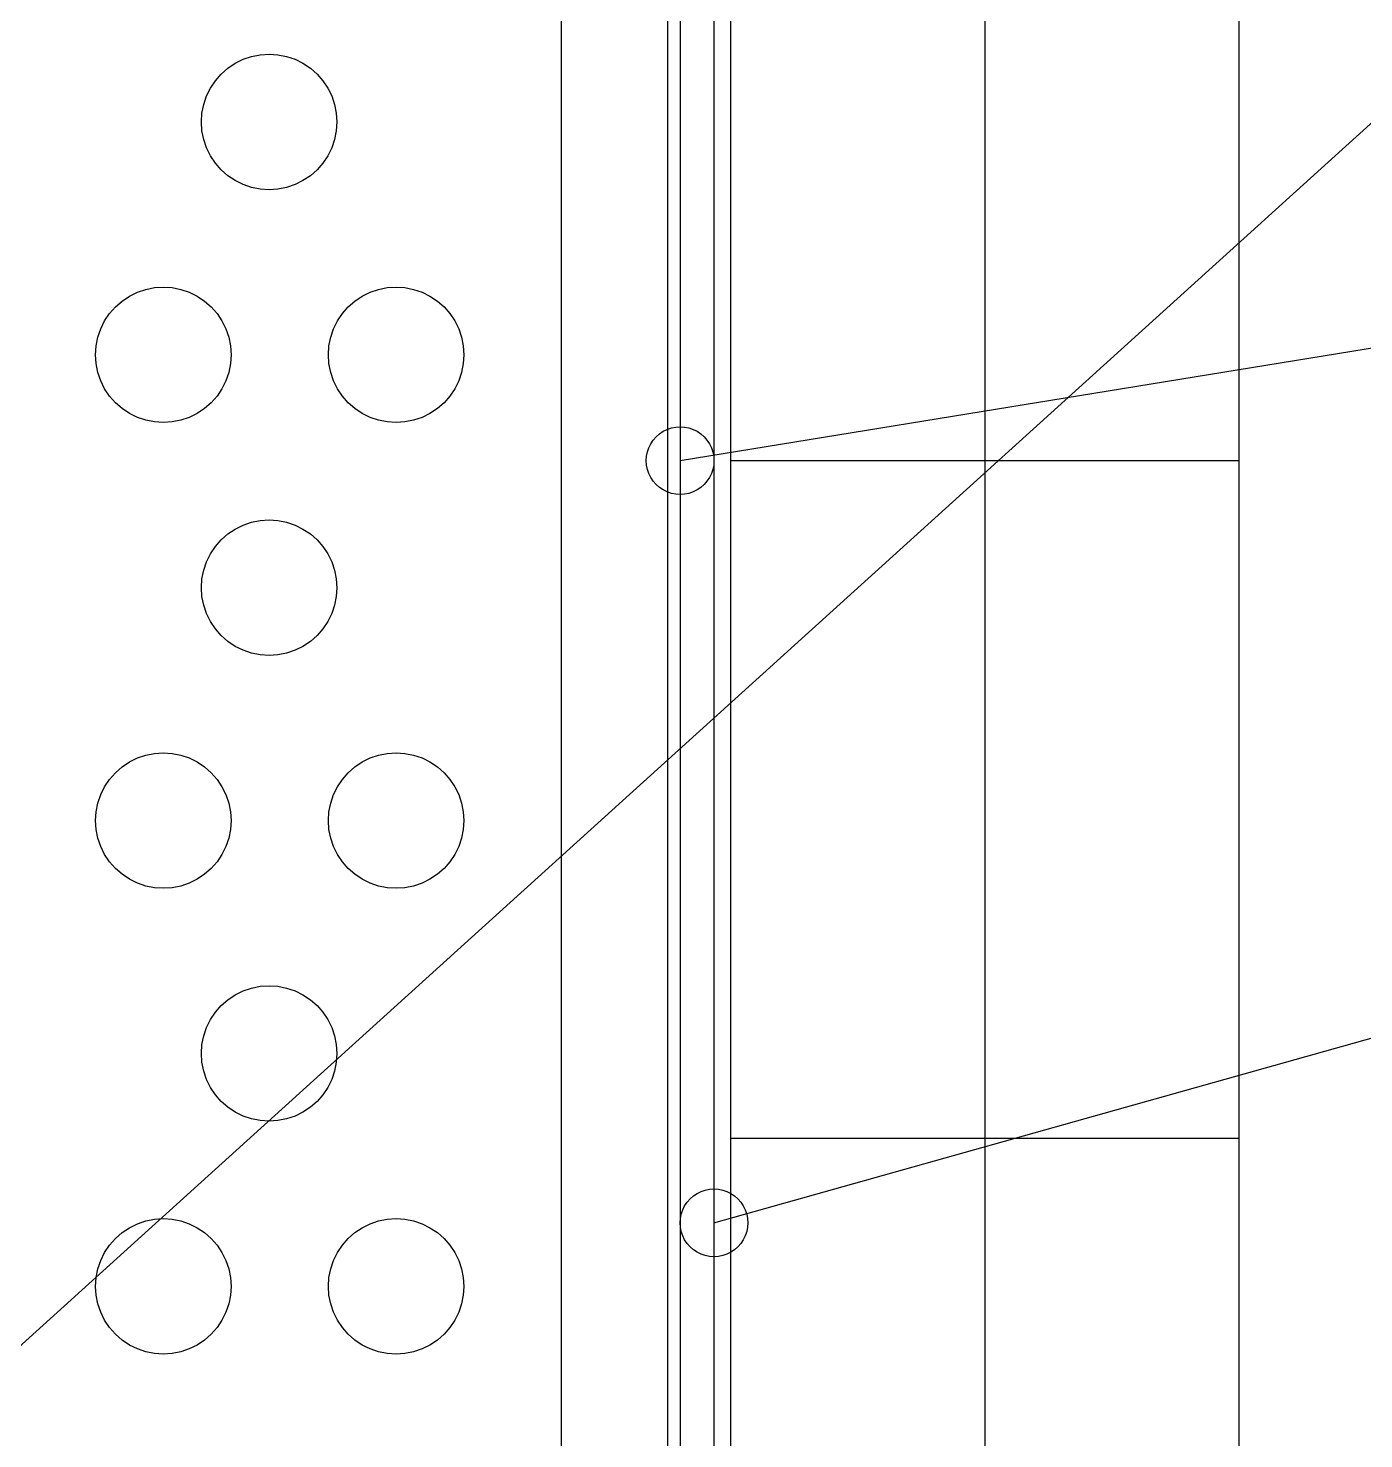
# Model space of a CAD drawing. Header units: millimetres. Extents: x 0 to 3648, y 0 to 594.
# Drawn here: x 1621.06 to 1645.62, y 377.78 to 403.71 of the extents above; entities that cross this region are included whole.
import ezdxf

# ---------------------------------------------------------------- set-up
doc = ezdxf.new("R2010")
doc.units = ezdxf.units.MM
for name, color, linetype in [('ALVENARIA', 8, 'CONTINUOUS'), ('ARMADURAS', 1, 'CONTINUOUS'), ('COTAS', 4, 'CONTINUOUS'), ('FORMAS', 7, 'CONTINUOUS'), ('SECUNDARIAS', 8, 'CONTINUOUS')]:
    doc.layers.add(name, color=color, linetype=linetype)

msp = doc.modelspace()

# ---------------------------------------------------------------- linework, layer by layer
at = {"layer": 'ALVENARIA'}
for p, q in [((1633.97847, 395.75676), (1643.31891, 395.75676)), ((1633.97847, 383.3027), (1643.31891, 383.3027))]:
    msp.add_line(p, q, dxfattribs=at)
at = {"layer": 'ARMADURAS'}
for p, q in [((1638.64869, 444.01621), (1638.64869, 345.94054)), ((1633.04422, 443.23784), (1633.04422, 343.6054))]:
    msp.add_line(p, q, dxfattribs=at)
at = {"layer": 'COTAS'}
for p, q in [((1619.96755, 378.63243), (1667.44852, 421.59892)), ((1633.04422, 395.75676), (1667.44852, 401.36107)), ((1632.60402, 396.19708), (1632.66511, 396.25077)), ((1632.66511, 396.25077), (1632.73297, 396.29603)), ((1632.73297, 396.29603), (1632.80609, 396.33206)), ((1632.80609, 396.33206), (1632.88321, 396.35824)), ((1632.88321, 396.35824), (1632.96284, 396.37413)), ((1632.96284, 396.37413), (1633.04422, 396.37946)), ((1633.04422, 396.37946), (1633.1256, 396.37413)), ((1633.1256, 396.37413), (1633.20548, 396.35824)), ((1633.20548, 396.35824), (1633.2826, 396.33206)), ((1633.2826, 396.33206), (1633.35572, 396.29603)), ((1633.35572, 396.29603), (1633.42333, 396.25077)), ((1633.42333, 396.25077), (1633.48468, 396.19708)), ((1632.44276, 395.91793), (1632.46905, 395.99505)), ((1632.46905, 395.99505), (1632.50511, 396.06811)), ((1632.50511, 396.06811), (1632.55018, 396.13584)), ((1632.55018, 396.13584), (1632.60402, 396.19708)), ((1633.48468, 396.19708), (1633.53826, 396.13584)), ((1633.53826, 396.13584), (1633.58358, 396.06811)), ((1633.58358, 396.06811), (1633.61964, 395.99505)), ((1633.61964, 395.99505), (1633.64568, 395.91793)), ((1632.42147, 395.75676), (1632.42698, 395.83803)), ((1632.42698, 395.67548), (1632.42147, 395.75676)), ((1632.42698, 395.83803), (1632.44276, 395.91793)), ((1633.64568, 395.91793), (1633.66171, 395.83803)), ((1633.66171, 395.83803), (1633.66697, 395.75676)), ((1633.66697, 395.75676), (1633.66171, 395.67548)), ((1632.44276, 395.59558), (1632.42698, 395.67548)), ((1632.46905, 395.51846), (1632.44276, 395.59558)), ((1632.50511, 395.44541), (1632.46905, 395.51846)), ((1632.55018, 395.37767), (1632.50511, 395.44541)), ((1633.58358, 395.44541), (1633.53826, 395.37767)), ((1633.61964, 395.51846), (1633.58358, 395.44541)), ((1633.64568, 395.59558), (1633.61964, 395.51846)), ((1633.66171, 395.67548), (1633.64568, 395.59558)), ((1632.60402, 395.31643), (1632.55018, 395.37767)), ((1632.66511, 395.26274), (1632.60402, 395.31643)), ((1632.73297, 395.21748), (1632.66511, 395.26274)), ((1632.80609, 395.18145), (1632.73297, 395.21748)), ((1632.88321, 395.15527), (1632.80609, 395.18145)), ((1633.2826, 395.18145), (1633.20548, 395.15527)), ((1633.35572, 395.21748), (1633.2826, 395.18145)), ((1633.42333, 395.26274), (1633.35572, 395.21748)), ((1633.48468, 395.31643), (1633.42333, 395.26274)), ((1633.53826, 395.37767), (1633.48468, 395.31643)), ((1632.96284, 395.13939), (1632.88321, 395.15527)), ((1633.04422, 395.13405), (1632.96284, 395.13939)), ((1633.1256, 395.13939), (1633.04422, 395.13405)), ((1633.20548, 395.15527), (1633.1256, 395.13939)), ((1633.66697, 381.74594), (1667.44852, 391.24217)), ((1633.22676, 382.18627), (1633.28786, 382.23997)), ((1633.28786, 382.23997), (1633.35572, 382.28523)), ((1633.35572, 382.28523), (1633.42859, 382.32125)), ((1633.42859, 382.32125), (1633.50571, 382.34743)), ((1633.50571, 382.34743), (1633.58584, 382.36332)), ((1633.58584, 382.36332), (1633.66697, 382.36866)), ((1633.66697, 382.36866), (1633.74835, 382.36332)), ((1633.74835, 382.36332), (1633.82823, 382.34743)), ((1633.82823, 382.34743), (1633.90535, 382.32125)), ((1633.90535, 382.32125), (1633.97847, 382.28523)), ((1633.97847, 382.28523), (1634.04607, 382.23997)), ((1634.04607, 382.23997), (1634.10717, 382.18627)), ((1633.0655, 381.90712), (1633.09155, 381.98424)), ((1633.09155, 381.98424), (1633.1276, 382.0573)), ((1633.1276, 382.0573), (1633.17293, 382.12502)), ((1633.17293, 382.12502), (1633.22676, 382.18627)), ((1634.10717, 382.18627), (1634.16101, 382.12502)), ((1634.16101, 382.12502), (1634.20633, 382.0573)), ((1634.20633, 382.0573), (1634.24239, 381.98424)), ((1634.24239, 381.98424), (1634.26843, 381.90712)), ((1633.04422, 381.74594), (1633.04948, 381.82723)), ((1633.04948, 381.66467), (1633.04422, 381.74594)), ((1633.04948, 381.82723), (1633.0655, 381.90712)), ((1634.26843, 381.90712), (1634.28446, 381.82723)), ((1634.28446, 381.82723), (1634.28971, 381.74594)), ((1634.28971, 381.74594), (1634.28446, 381.66467)), ((1633.0655, 381.58478), (1633.04948, 381.66467)), ((1633.09155, 381.50765), (1633.0655, 381.58478)), ((1633.1276, 381.4346), (1633.09155, 381.50765)), ((1633.17293, 381.36687), (1633.1276, 381.4346)), ((1634.20633, 381.4346), (1634.16101, 381.36687)), ((1634.24239, 381.50765), (1634.20633, 381.4346)), ((1634.26843, 381.58478), (1634.24239, 381.50765)), ((1634.28446, 381.66467), (1634.26843, 381.58478)), ((1633.22676, 381.30563), (1633.17293, 381.36687)), ((1633.28786, 381.25192), (1633.22676, 381.30563)), ((1633.35572, 381.20667), (1633.28786, 381.25192)), ((1633.42859, 381.17064), (1633.35572, 381.20667)), ((1633.97847, 381.20667), (1633.90535, 381.17064)), ((1634.04607, 381.25192), (1633.97847, 381.20667)), ((1634.10717, 381.30563), (1634.04607, 381.25192)), ((1634.16101, 381.36687), (1634.10717, 381.30563)), ((1633.50571, 381.14446), (1633.42859, 381.17064)), ((1633.58584, 381.12858), (1633.50571, 381.14446)), ((1633.66697, 381.12324), (1633.58584, 381.12858)), ((1633.74835, 381.12858), (1633.66697, 381.12324)), ((1633.82823, 381.14446), (1633.74835, 381.12858)), ((1633.90535, 381.17064), (1633.82823, 381.14446))]:
    msp.add_line(p, q, dxfattribs=at)
at = {"layer": 'FORMAS'}
for p, q in [((1633.97847, 355.28108), (1633.97847, 445.57297)), ((1643.31891, 445.57297), (1643.31891, 355.28108))]:
    msp.add_line(p, q, dxfattribs=at)
at = {"layer": 'SECUNDARIAS'}
for p, q in [((1633.66697, 443.23784), (1633.66697, 344.38379)), ((1630.86473, 344.38379), (1630.86473, 440.9027)), ((1632.81085, 440.9027), (1632.81085, 344.38379)), ((1625.16461, 403.18675), (1625.32437, 403.21853)), ((1625.32437, 403.21853), (1625.48688, 403.22919)), ((1625.48688, 403.22919), (1625.64964, 403.21853)), ((1625.64964, 403.21853), (1625.8094, 403.18675)), ((1624.60622, 402.86442), (1624.72867, 402.97182)), ((1624.72867, 402.97182), (1624.86413, 403.06234)), ((1624.86413, 403.06234), (1625.01037, 403.13438)), ((1625.01037, 403.13438), (1625.16461, 403.18675)), ((1625.8094, 403.18675), (1625.96364, 403.13438)), ((1625.96364, 403.13438), (1626.10963, 403.06234)), ((1626.10963, 403.06234), (1626.24509, 402.97182)), ((1626.24509, 402.97182), (1626.36754, 402.86442)), ((1624.4084, 402.60649), (1624.4988, 402.74194)), ((1624.4988, 402.74194), (1624.60622, 402.86442)), ((1626.36754, 402.86442), (1626.47496, 402.74194)), ((1626.47496, 402.74194), (1626.5656, 402.60649)), ((1624.28395, 402.30612), (1624.33629, 402.46038)), ((1624.33629, 402.46038), (1624.4084, 402.60649)), ((1626.5656, 402.60649), (1626.63747, 402.46038)), ((1626.63747, 402.46038), (1626.6898, 402.30612)), ((1624.25215, 402.14635), (1624.28395, 402.30612)), ((1626.6898, 402.30612), (1626.7216, 402.14635)), ((1624.24139, 401.98379), (1624.25215, 402.14635)), ((1624.25215, 401.82123), (1624.24139, 401.98379)), ((1626.7216, 402.14635), (1626.73237, 401.98379)), ((1626.73237, 401.98379), (1626.7216, 401.82123)), ((1624.28395, 401.66145), (1624.25215, 401.82123)), ((1624.33629, 401.50718), (1624.28395, 401.66145)), ((1626.6898, 401.66145), (1626.63747, 401.50718)), ((1626.7216, 401.82123), (1626.6898, 401.66145)), ((1624.4084, 401.36107), (1624.33629, 401.50718)), ((1626.63747, 401.50718), (1626.5656, 401.36107)), ((1624.4988, 401.22562), (1624.4084, 401.36107)), ((1624.60622, 401.10315), (1624.4988, 401.22562)), ((1626.47496, 401.22562), (1626.36754, 401.10315)), ((1626.5656, 401.36107), (1626.47496, 401.22562)), ((1624.72867, 400.99574), (1624.60622, 401.10315)), ((1624.86413, 400.90524), (1624.72867, 400.99574)), ((1625.01037, 400.83318), (1624.86413, 400.90524)), ((1626.10963, 400.90524), (1625.96364, 400.83318)), ((1626.24509, 400.99574), (1626.10963, 400.90524)), ((1626.36754, 401.10315), (1626.24509, 400.99574)), ((1625.16461, 400.78082), (1625.01037, 400.83318)), ((1625.32437, 400.74903), (1625.16461, 400.78082)), ((1625.48688, 400.73838), (1625.32437, 400.74903)), ((1625.64964, 400.74903), (1625.48688, 400.73838)), ((1625.8094, 400.78082), (1625.64964, 400.74903)), ((1625.96364, 400.83318), (1625.8094, 400.78082)), ((1622.91827, 398.78126), (1623.0645, 398.85331)), ((1623.0645, 398.85331), (1623.21875, 398.90568)), ((1623.21875, 398.90568), (1623.37851, 398.93745)), ((1623.37851, 398.93745), (1623.54102, 398.9481)), ((1623.54102, 398.9481), (1623.70353, 398.93745)), ((1623.70353, 398.93745), (1623.86328, 398.90568)), ((1623.86328, 398.90568), (1624.01753, 398.85331)), ((1624.01753, 398.85331), (1624.16376, 398.78126)), ((1627.19937, 398.78126), (1627.34535, 398.85331)), ((1627.34535, 398.85331), (1627.4996, 398.90568)), ((1627.4996, 398.90568), (1627.65935, 398.93745)), ((1627.65935, 398.93745), (1627.82212, 398.9481)), ((1627.82212, 398.9481), (1627.98463, 398.93745)), ((1627.98463, 398.93745), (1628.14438, 398.90568)), ((1628.14438, 398.90568), (1628.29863, 398.85331)), ((1628.29863, 398.85331), (1628.44461, 398.78126)), ((1622.55293, 398.46086), (1622.66036, 398.58333)), ((1622.66036, 398.58333), (1622.7828, 398.69076)), ((1622.7828, 398.69076), (1622.91827, 398.78126)), ((1624.16376, 398.78126), (1624.29923, 398.69076)), ((1624.29923, 398.69076), (1624.42167, 398.58333)), ((1624.42167, 398.58333), (1624.5291, 398.46086)), ((1626.83403, 398.46086), (1626.94146, 398.58333)), ((1626.94146, 398.58333), (1627.0639, 398.69076)), ((1627.0639, 398.69076), (1627.19937, 398.78126)), ((1628.44461, 398.78126), (1628.58033, 398.69076)), ((1628.58033, 398.69076), (1628.70277, 398.58333)), ((1628.70277, 398.58333), (1628.8102, 398.46086)), ((1622.39042, 398.1793), (1622.46254, 398.32541)), ((1622.46254, 398.32541), (1622.55293, 398.46086)), ((1624.5291, 398.46086), (1624.61949, 398.32541)), ((1624.61949, 398.32541), (1624.69161, 398.1793)), ((1626.67152, 398.1793), (1626.74339, 398.32541)), ((1626.74339, 398.32541), (1626.83403, 398.46086)), ((1628.8102, 398.46086), (1628.90059, 398.32541)), ((1628.90059, 398.32541), (1628.97271, 398.1793)), ((1622.33809, 398.02503), (1622.39042, 398.1793)), ((1624.69161, 398.1793), (1624.74394, 398.02503)), ((1626.61919, 398.02503), (1626.67152, 398.1793)), ((1628.97271, 398.1793), (1629.02504, 398.02503)), ((1622.29552, 397.70271), (1622.30629, 397.86526)), ((1622.30629, 397.86526), (1622.33809, 398.02503)), ((1624.74394, 398.02503), (1624.77574, 397.86526)), ((1624.77574, 397.86526), (1624.78626, 397.70271)), ((1626.57662, 397.70271), (1626.58739, 397.86526)), ((1626.58739, 397.86526), (1626.61919, 398.02503)), ((1629.02504, 398.02503), (1629.05684, 397.86526)), ((1629.05684, 397.86526), (1629.06761, 397.70271)), ((1622.30629, 397.54015), (1622.29552, 397.70271)), ((1622.33809, 397.38036), (1622.30629, 397.54015)), ((1624.77574, 397.54015), (1624.74394, 397.38036)), ((1624.78626, 397.70271), (1624.77574, 397.54015)), ((1626.58739, 397.54015), (1626.57662, 397.70271)), ((1626.61919, 397.38036), (1626.58739, 397.54015)), ((1629.05684, 397.54015), (1629.02504, 397.38036)), ((1629.06761, 397.70271), (1629.05684, 397.54015)), ((1622.39042, 397.2261), (1622.33809, 397.38036)), ((1624.74394, 397.38036), (1624.69161, 397.2261)), ((1626.67152, 397.2261), (1626.61919, 397.38036)), ((1629.02504, 397.38036), (1628.97271, 397.2261)), ((1622.46254, 397.08001), (1622.39042, 397.2261)), ((1622.55293, 396.94456), (1622.46254, 397.08001)), ((1624.61949, 397.08001), (1624.5291, 396.94456)), ((1624.69161, 397.2261), (1624.61949, 397.08001)), ((1626.74339, 397.08001), (1626.67152, 397.2261)), ((1626.83403, 396.94456), (1626.74339, 397.08001)), ((1628.90059, 397.08001), (1628.8102, 396.94456)), ((1628.97271, 397.2261), (1628.90059, 397.08001)), ((1622.66036, 396.82206), (1622.55293, 396.94456)), ((1622.7828, 396.71466), (1622.66036, 396.82206)), ((1624.42167, 396.82206), (1624.29923, 396.71466)), ((1624.5291, 396.94456), (1624.42167, 396.82206)), ((1626.94146, 396.82206), (1626.83403, 396.94456)), ((1627.0639, 396.71466), (1626.94146, 396.82206)), ((1628.70277, 396.82206), (1628.58033, 396.71466)), ((1628.8102, 396.94456), (1628.70277, 396.82206)), ((1622.91827, 396.62415), (1622.7828, 396.71466)), ((1623.0645, 396.5521), (1622.91827, 396.62415)), ((1623.21875, 396.49973), (1623.0645, 396.5521)), ((1623.37851, 396.46795), (1623.21875, 396.49973)), ((1623.86328, 396.49973), (1623.70353, 396.46795)), ((1624.01753, 396.5521), (1623.86328, 396.49973)), ((1624.16376, 396.62415), (1624.01753, 396.5521)), ((1624.29923, 396.71466), (1624.16376, 396.62415)), ((1627.19937, 396.62415), (1627.0639, 396.71466)), ((1627.34535, 396.5521), (1627.19937, 396.62415)), ((1627.4996, 396.49973), (1627.34535, 396.5521)), ((1627.65935, 396.46795), (1627.4996, 396.49973)), ((1628.14438, 396.49973), (1627.98463, 396.46795)), ((1628.29863, 396.5521), (1628.14438, 396.49973)), ((1628.44461, 396.62415), (1628.29863, 396.5521)), ((1628.58033, 396.71466), (1628.44461, 396.62415)), ((1623.54102, 396.45729), (1623.37851, 396.46795)), ((1623.70353, 396.46795), (1623.54102, 396.45729)), ((1627.82212, 396.45729), (1627.65935, 396.46795)), ((1627.98463, 396.46795), (1627.82212, 396.45729)), ((1625.32437, 394.65638), (1625.48688, 394.66702)), ((1625.48688, 394.66702), (1625.64964, 394.65638)), ((1624.60622, 394.30225), (1624.72867, 394.40967)), ((1624.72867, 394.40967), (1624.86413, 394.50018)), ((1624.86413, 394.50018), (1625.01037, 394.57223)), ((1625.01037, 394.57223), (1625.16461, 394.62459)), ((1625.16461, 394.62459), (1625.32437, 394.65638)), ((1625.64964, 394.65638), (1625.8094, 394.62459)), ((1625.8094, 394.62459), (1625.96364, 394.57223)), ((1625.96364, 394.57223), (1626.10963, 394.50018)), ((1626.10963, 394.50018), (1626.24509, 394.40967)), ((1626.24509, 394.40967), (1626.36754, 394.30225)), ((1624.4084, 394.04432), (1624.4988, 394.17977)), ((1624.4988, 394.17977), (1624.60622, 394.30225)), ((1626.36754, 394.30225), (1626.47496, 394.17977)), ((1626.47496, 394.17977), (1626.5656, 394.04432)), ((1624.28395, 393.74395), (1624.33629, 393.89821)), ((1624.33629, 393.89821), (1624.4084, 394.04432)), ((1626.5656, 394.04432), (1626.63747, 393.89821)), ((1626.63747, 393.89821), (1626.6898, 393.74395)), ((1624.25215, 393.58418), (1624.28395, 393.74395)), ((1626.6898, 393.74395), (1626.7216, 393.58418)), ((1624.24139, 393.42162), (1624.25215, 393.58418)), ((1624.25215, 393.25906), (1624.24139, 393.42162)), ((1626.7216, 393.58418), (1626.73237, 393.42162)), ((1626.73237, 393.42162), (1626.7216, 393.25906)), ((1624.28395, 393.09929), (1624.25215, 393.25906)), ((1626.7216, 393.25906), (1626.6898, 393.09929)), ((1624.33629, 392.94503), (1624.28395, 393.09929)), ((1624.4084, 392.79892), (1624.33629, 392.94503)), ((1626.63747, 392.94503), (1626.5656, 392.79892)), ((1626.6898, 393.09929), (1626.63747, 392.94503)), ((1624.4988, 392.66347), (1624.4084, 392.79892)), ((1624.60622, 392.54099), (1624.4988, 392.66347)), ((1626.47496, 392.66347), (1626.36754, 392.54099)), ((1626.5656, 392.79892), (1626.47496, 392.66347)), ((1624.72867, 392.43357), (1624.60622, 392.54099)), ((1624.86413, 392.34307), (1624.72867, 392.43357)), ((1625.01037, 392.27101), (1624.86413, 392.34307)), ((1626.10963, 392.34307), (1625.96364, 392.27101)), ((1626.24509, 392.43357), (1626.10963, 392.34307)), ((1626.36754, 392.54099), (1626.24509, 392.43357)), ((1625.16461, 392.21865), (1625.01037, 392.27101)), ((1625.32437, 392.18686), (1625.16461, 392.21865)), ((1625.48688, 392.17622), (1625.32437, 392.18686)), ((1625.64964, 392.18686), (1625.48688, 392.17622)), ((1625.8094, 392.21865), (1625.64964, 392.18686)), ((1625.96364, 392.27101), (1625.8094, 392.21865)), ((1622.91827, 390.21909), (1623.0645, 390.29114)), ((1623.0645, 390.29114), (1623.21875, 390.34351)), ((1623.21875, 390.34351), (1623.37851, 390.37529)), ((1623.37851, 390.37529), (1623.54102, 390.38595)), ((1623.54102, 390.38595), (1623.70353, 390.37529)), ((1623.70353, 390.37529), (1623.86328, 390.34351)), ((1623.86328, 390.34351), (1624.01753, 390.29114)), ((1624.01753, 390.29114), (1624.16376, 390.21909)), ((1627.19937, 390.21909), (1627.34535, 390.29114)), ((1627.34535, 390.29114), (1627.4996, 390.34351)), ((1627.4996, 390.34351), (1627.65935, 390.37529)), ((1627.65935, 390.37529), (1627.82212, 390.38595)), ((1627.82212, 390.38595), (1627.98463, 390.37529)), ((1627.98463, 390.37529), (1628.14438, 390.34351)), ((1628.14438, 390.34351), (1628.29863, 390.29114)), ((1628.29863, 390.29114), (1628.44461, 390.21909)), ((1622.55293, 389.89869), (1622.66036, 390.02118)), ((1622.66036, 390.02118), (1622.7828, 390.12859)), ((1622.7828, 390.12859), (1622.91827, 390.21909)), ((1624.16376, 390.21909), (1624.29923, 390.12859)), ((1624.29923, 390.12859), (1624.42167, 390.02118)), ((1624.42167, 390.02118), (1624.5291, 389.89869)), ((1626.83403, 389.89869), (1626.94146, 390.02118)), ((1626.94146, 390.02118), (1627.0639, 390.12859)), ((1627.0639, 390.12859), (1627.19937, 390.21909)), ((1628.44461, 390.21909), (1628.58033, 390.12859)), ((1628.58033, 390.12859), (1628.70277, 390.02118)), ((1628.70277, 390.02118), (1628.8102, 389.89869)), ((1622.39042, 389.61714), (1622.46254, 389.76324)), ((1622.46254, 389.76324), (1622.55293, 389.89869)), ((1624.5291, 389.89869), (1624.61949, 389.76324)), ((1624.61949, 389.76324), (1624.69161, 389.61714)), ((1626.67152, 389.61714), (1626.74339, 389.76324)), ((1626.74339, 389.76324), (1626.83403, 389.89869)), ((1628.8102, 389.89869), (1628.90059, 389.76324)), ((1628.90059, 389.76324), (1628.97271, 389.61714)), ((1622.33809, 389.46288), (1622.39042, 389.61714)), ((1624.69161, 389.61714), (1624.74394, 389.46288)), ((1626.61919, 389.46288), (1626.67152, 389.61714)), ((1628.97271, 389.61714), (1629.02504, 389.46288)), ((1622.29552, 389.14054), (1622.30629, 389.30309)), ((1622.30629, 389.30309), (1622.33809, 389.46288)), ((1624.74394, 389.46288), (1624.77574, 389.30309)), ((1624.77574, 389.30309), (1624.78626, 389.14054)), ((1626.57662, 389.14054), (1626.58739, 389.30309)), ((1626.58739, 389.30309), (1626.61919, 389.46288)), ((1629.02504, 389.46288), (1629.05684, 389.30309)), ((1629.05684, 389.30309), (1629.06761, 389.14054)), ((1622.30629, 388.97798), (1622.29552, 389.14054)), ((1622.33809, 388.81821), (1622.30629, 388.97798)), ((1624.77574, 388.97798), (1624.74394, 388.81821)), ((1624.78626, 389.14054), (1624.77574, 388.97798)), ((1626.58739, 388.97798), (1626.57662, 389.14054)), ((1626.61919, 388.81821), (1626.58739, 388.97798)), ((1629.05684, 388.97798), (1629.02504, 388.81821)), ((1629.06761, 389.14054), (1629.05684, 388.97798)), ((1622.39042, 388.66395), (1622.33809, 388.81821)), ((1624.74394, 388.81821), (1624.69161, 388.66395)), ((1626.67152, 388.66395), (1626.61919, 388.81821)), ((1629.02504, 388.81821), (1628.97271, 388.66395)), ((1622.46254, 388.51784), (1622.39042, 388.66395)), ((1622.55293, 388.38239), (1622.46254, 388.51784)), ((1624.61949, 388.51784), (1624.5291, 388.38239)), ((1624.69161, 388.66395), (1624.61949, 388.51784)), ((1626.74339, 388.51784), (1626.67152, 388.66395)), ((1626.83403, 388.38239), (1626.74339, 388.51784)), ((1628.90059, 388.51784), (1628.8102, 388.38239)), ((1628.97271, 388.66395), (1628.90059, 388.51784)), ((1622.66036, 388.25991), (1622.55293, 388.38239)), ((1622.7828, 388.15249), (1622.66036, 388.25991)), ((1624.42167, 388.25991), (1624.29923, 388.15249)), ((1624.5291, 388.38239), (1624.42167, 388.25991)), ((1626.94146, 388.25991), (1626.83403, 388.38239)), ((1627.0639, 388.15249), (1626.94146, 388.25991)), ((1628.70277, 388.25991), (1628.58033, 388.15249)), ((1628.8102, 388.38239), (1628.70277, 388.25991)), ((1622.91827, 388.06198), (1622.7828, 388.15249)), ((1623.0645, 387.98993), (1622.91827, 388.06198)), ((1623.21875, 387.93757), (1623.0645, 387.98993)), ((1623.37851, 387.9058), (1623.21875, 387.93757)), ((1623.86328, 387.93757), (1623.70353, 387.9058)), ((1624.01753, 387.98993), (1623.86328, 387.93757)), ((1624.16376, 388.06198), (1624.01753, 387.98993)), ((1624.29923, 388.15249), (1624.16376, 388.06198)), ((1627.19937, 388.06198), (1627.0639, 388.15249)), ((1627.34535, 387.98993), (1627.19937, 388.06198)), ((1627.4996, 387.93757), (1627.34535, 387.98993)), ((1627.65935, 387.9058), (1627.4996, 387.93757)), ((1628.14438, 387.93757), (1627.98463, 387.9058)), ((1628.29863, 387.98993), (1628.14438, 387.93757)), ((1628.44461, 388.06198), (1628.29863, 387.98993)), ((1628.58033, 388.15249), (1628.44461, 388.06198)), ((1623.54102, 387.89514), (1623.37851, 387.9058)), ((1623.70353, 387.9058), (1623.54102, 387.89514)), ((1627.82212, 387.89514), (1627.65935, 387.9058)), ((1627.98463, 387.9058), (1627.82212, 387.89514)), ((1625.32437, 386.09421), (1625.48688, 386.10487)), ((1625.48688, 386.10487), (1625.64964, 386.09421)), ((1624.60622, 385.7401), (1624.72867, 385.8475)), ((1624.72867, 385.8475), (1624.86413, 385.93801)), ((1624.86413, 385.93801), (1625.01037, 386.01006)), ((1625.01037, 386.01006), (1625.16461, 386.06242)), ((1625.16461, 386.06242), (1625.32437, 386.09421)), ((1625.64964, 386.09421), (1625.8094, 386.06242)), ((1625.8094, 386.06242), (1625.96364, 386.01006)), ((1625.96364, 386.01006), (1626.10963, 385.93801)), ((1626.10963, 385.93801), (1626.24509, 385.8475)), ((1626.24509, 385.8475), (1626.36754, 385.7401)), ((1624.4084, 385.48217), (1624.4988, 385.61762)), ((1624.4988, 385.61762), (1624.60622, 385.7401)), ((1626.36754, 385.7401), (1626.47496, 385.61762)), ((1626.47496, 385.61762), (1626.5656, 385.48217)), ((1624.28395, 385.1818), (1624.33629, 385.33606)), ((1624.33629, 385.33606), (1624.4084, 385.48217)), ((1626.5656, 385.48217), (1626.63747, 385.33606)), ((1626.63747, 385.33606), (1626.6898, 385.1818)), ((1624.25215, 385.02201), (1624.28395, 385.1818)), ((1626.6898, 385.1818), (1626.7216, 385.02201)), ((1624.24139, 384.85945), (1624.25215, 385.02201)), ((1624.25215, 384.6969), (1624.24139, 384.85945)), ((1626.7216, 385.02201), (1626.73237, 384.85945)), ((1626.73237, 384.85945), (1626.7216, 384.6969)), ((1624.28395, 384.53713), (1624.25215, 384.6969)), ((1626.7216, 384.6969), (1626.6898, 384.53713)), ((1624.33629, 384.38286), (1624.28395, 384.53713)), ((1624.4084, 384.23675), (1624.33629, 384.38286)), ((1626.63747, 384.38286), (1626.5656, 384.23675)), ((1626.6898, 384.53713), (1626.63747, 384.38286)), ((1624.4988, 384.1013), (1624.4084, 384.23675)), ((1624.60622, 383.97883), (1624.4988, 384.1013)), ((1626.47496, 384.1013), (1626.36754, 383.97883)), ((1626.5656, 384.23675), (1626.47496, 384.1013)), ((1624.72867, 383.87142), (1624.60622, 383.97883)), ((1624.86413, 383.7809), (1624.72867, 383.87142)), ((1625.01037, 383.70886), (1624.86413, 383.7809)), ((1626.10963, 383.7809), (1625.96364, 383.70886)), ((1626.24509, 383.87142), (1626.10963, 383.7809)), ((1626.36754, 383.97883), (1626.24509, 383.87142)), ((1625.16461, 383.6565), (1625.01037, 383.70886)), ((1625.32437, 383.62471), (1625.16461, 383.6565)), ((1625.48688, 383.61405), (1625.32437, 383.62471)), ((1625.64964, 383.62471), (1625.48688, 383.61405)), ((1625.8094, 383.6565), (1625.64964, 383.62471)), ((1625.96364, 383.70886), (1625.8094, 383.6565)), ((1622.91827, 381.65694), (1623.0645, 381.72898)), ((1623.0645, 381.72898), (1623.21875, 381.78134)), ((1623.21875, 381.78134), (1623.37851, 381.81313)), ((1623.37851, 381.81313), (1623.54102, 381.82378)), ((1623.54102, 381.82378), (1623.70353, 381.81313)), ((1623.70353, 381.81313), (1623.86328, 381.78134)), ((1623.86328, 381.78134), (1624.01753, 381.72898)), ((1624.01753, 381.72898), (1624.16376, 381.65694)), ((1627.19937, 381.65694), (1627.34535, 381.72898)), ((1627.34535, 381.72898), (1627.4996, 381.78134)), ((1627.4996, 381.78134), (1627.65935, 381.81313)), ((1627.65935, 381.81313), (1627.82212, 381.82378)), ((1627.82212, 381.82378), (1627.98463, 381.81313)), ((1627.98463, 381.81313), (1628.14438, 381.78134)), ((1628.14438, 381.78134), (1628.29863, 381.72898)), ((1628.29863, 381.72898), (1628.44461, 381.65694)), ((1622.55293, 381.33654), (1622.66036, 381.45901)), ((1622.66036, 381.45901), (1622.7828, 381.56642)), ((1622.7828, 381.56642), (1622.91827, 381.65694)), ((1624.16376, 381.65694), (1624.29923, 381.56642)), ((1624.29923, 381.56642), (1624.42167, 381.45901)), ((1624.42167, 381.45901), (1624.5291, 381.33654)), ((1626.83403, 381.33654), (1626.94146, 381.45901)), ((1626.94146, 381.45901), (1627.0639, 381.56642)), ((1627.0639, 381.56642), (1627.19937, 381.65694)), ((1628.44461, 381.65694), (1628.58033, 381.56642)), ((1628.58033, 381.56642), (1628.70277, 381.45901)), ((1628.70277, 381.45901), (1628.8102, 381.33654)), ((1622.39042, 381.05498), (1622.46254, 381.20108)), ((1622.46254, 381.20108), (1622.55293, 381.33654)), ((1624.5291, 381.33654), (1624.61949, 381.20108)), ((1624.61949, 381.20108), (1624.69161, 381.05498)), ((1626.67152, 381.05498), (1626.74339, 381.20108)), ((1626.74339, 381.20108), (1626.83403, 381.33654)), ((1628.8102, 381.33654), (1628.90059, 381.20108)), ((1628.90059, 381.20108), (1628.97271, 381.05498)), ((1622.33809, 380.90071), (1622.39042, 381.05498)), ((1624.69161, 381.05498), (1624.74394, 380.90071)), ((1626.61919, 380.90071), (1626.67152, 381.05498)), ((1628.97271, 381.05498), (1629.02504, 380.90071)), ((1622.29552, 380.57838), (1622.30629, 380.74094)), ((1622.30629, 380.74094), (1622.33809, 380.90071)), ((1624.74394, 380.90071), (1624.77574, 380.74094)), ((1624.77574, 380.74094), (1624.78626, 380.57838)), ((1626.57662, 380.57838), (1626.58739, 380.74094)), ((1626.58739, 380.74094), (1626.61919, 380.90071)), ((1629.02504, 380.90071), (1629.05684, 380.74094)), ((1629.05684, 380.74094), (1629.06761, 380.57838)), ((1622.30629, 380.41583), (1622.29552, 380.57838)), ((1622.33809, 380.25604), (1622.30629, 380.41583)), ((1624.77574, 380.41583), (1624.74394, 380.25604)), ((1624.78626, 380.57838), (1624.77574, 380.41583)), ((1626.58739, 380.41583), (1626.57662, 380.57838)), ((1626.61919, 380.25604), (1626.58739, 380.41583)), ((1629.05684, 380.41583), (1629.02504, 380.25604)), ((1629.06761, 380.57838), (1629.05684, 380.41583)), ((1622.39042, 380.10178), (1622.33809, 380.25604)), ((1624.74394, 380.25604), (1624.69161, 380.10178)), ((1626.67152, 380.10178), (1626.61919, 380.25604)), ((1629.02504, 380.25604), (1628.97271, 380.10178)), ((1622.46254, 379.95567), (1622.39042, 380.10178)), ((1622.55293, 379.82022), (1622.46254, 379.95567)), ((1624.61949, 379.95567), (1624.5291, 379.82022)), ((1624.69161, 380.10178), (1624.61949, 379.95567)), ((1626.74339, 379.95567), (1626.67152, 380.10178)), ((1626.83403, 379.82022), (1626.74339, 379.95567)), ((1628.90059, 379.95567), (1628.8102, 379.82022)), ((1628.97271, 380.10178), (1628.90059, 379.95567)), ((1622.66036, 379.69774), (1622.55293, 379.82022)), ((1622.7828, 379.59034), (1622.66036, 379.69774)), ((1624.42167, 379.69774), (1624.29923, 379.59034)), ((1624.5291, 379.82022), (1624.42167, 379.69774)), ((1626.94146, 379.69774), (1626.83403, 379.82022)), ((1627.0639, 379.59034), (1626.94146, 379.69774)), ((1628.70277, 379.69774), (1628.58033, 379.59034)), ((1628.8102, 379.82022), (1628.70277, 379.69774)), ((1622.91827, 379.49983), (1622.7828, 379.59034)), ((1623.0645, 379.42778), (1622.91827, 379.49983)), ((1623.21875, 379.37541), (1623.0645, 379.42778)), ((1623.37851, 379.34363), (1623.21875, 379.37541)), ((1623.86328, 379.37541), (1623.70353, 379.34363)), ((1624.01753, 379.42778), (1623.86328, 379.37541)), ((1624.16376, 379.49983), (1624.01753, 379.42778)), ((1624.29923, 379.59034), (1624.16376, 379.49983)), ((1627.19937, 379.49983), (1627.0639, 379.59034)), ((1627.34535, 379.42778), (1627.19937, 379.49983)), ((1627.4996, 379.37541), (1627.34535, 379.42778)), ((1627.65935, 379.34363), (1627.4996, 379.37541)), ((1628.14438, 379.37541), (1627.98463, 379.34363)), ((1628.29863, 379.42778), (1628.14438, 379.37541)), ((1628.44461, 379.49983), (1628.29863, 379.42778)), ((1628.58033, 379.59034), (1628.44461, 379.49983)), ((1623.54102, 379.33297), (1623.37851, 379.34363)), ((1623.70353, 379.34363), (1623.54102, 379.33297)), ((1627.82212, 379.33297), (1627.65935, 379.34363)), ((1627.98463, 379.34363), (1627.82212, 379.33297))]:
    msp.add_line(p, q, dxfattribs=at)

doc.saveas('drawing.dxf')
